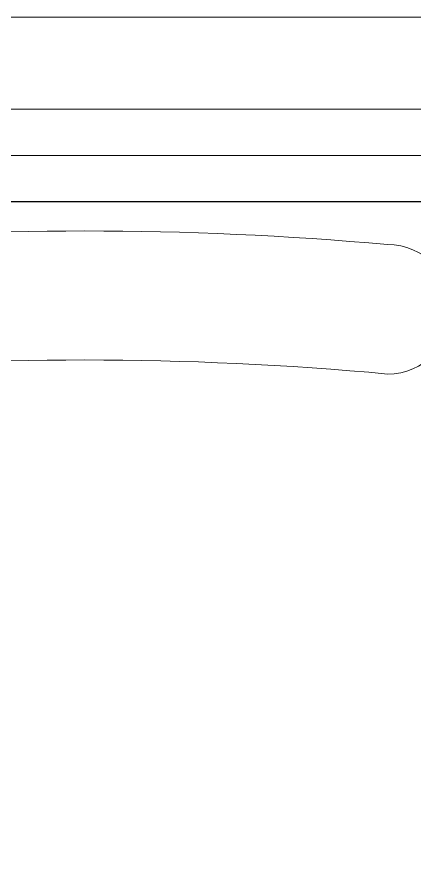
# Model space of a CAD drawing. Extents: x -12260 to 57327, y -29287 to 19916.
# Drawn here: x 26781.6 to 26997.4, y -3175.4 to -2710 of the extents above; entities that cross this region are included whole.
import ezdxf

# ---------------------------------------------------------------- set-up
doc = ezdxf.new("R2010")
doc.units = 0
doc.header["$LTSCALE"] = 0.25
doc.linetypes.add('DASHDOT', pattern=[25.4, 12.7, -6.35, 0, -6.35])
for name, color, linetype, lineweight in [('01-First Floor$0$Aluminum', 251, 'Continuous', 5), ('01-First Floor$0$LOADING', 253, 'Continuous', 5), ('01-First Floor$0$Walls', 251, 'Continuous', 5), ('E-LITE-CLNG-CNDT', 6, 'DASHDOT', 35)]:
    doc.layers.add(name, color=color, linetype=linetype, lineweight=lineweight)
doc.layers.add('01-First Floor$0$FALSE CEILING', color=251, linetype='Continuous')

# ---------------------------------------------------------------- blocks, each defined once
blk = doc.blocks.new('01-First Floor$0$GF21018-P')
at = {"color": 0}
for centre, radius, start, end in [((-0.16429, 0.0425), 0.03511, 90, 270), ((0, 1.84674), 1.77674, 264.69456, 275.30527), ((0, 1.83136), 1.83136, 264.85322, 275.14698)]:
    blk.add_arc(centre, radius, start, end, dxfattribs=at)
blk = doc.blocks.new('01-First Floor$0$A$C37be4daf')
at = {"layer": '01-First Floor$0$Aluminum'}
for p, q in [((1416.01, 598.24), (216.01, 598.24)), ((291.01, 573.24), (1341.01, 573.24)), ((1391.01, 548.24), (241.01, 548.24)), ((1416.01, 498.24), (216.01, 498.24))]:
    blk.add_line(p, q, dxfattribs=at)
blk = doc.blocks.new('01-First Floor')
at = {"layer": '01-First Floor$0$FALSE CEILING'}
blk.add_lwpolyline([(29376, -6810), (25876, -6810), (25876, -2810), (29376, -2810)], close=True, dxfattribs=at)
at = {"layer": '01-First Floor$0$Walls'}
blk.add_line((29376, -2810), (25876, -2810), dxfattribs=at)
at = {"rotation": 180}
blk.add_blockref('01-First Floor$0$A$C37be4daf', (27481.38, -2211.76), dxfattribs=at)
at = {"layer": '01-First Floor$0$LOADING', "extrusion": (2.24021e-05, 7.77426e-06, 1), "xscale": 1000, "yscale": 1000, "zscale": 1000, "rotation": 179.9985892349693}
blk.add_blockref('01-First Floor$0$GF21018-P', (26818.37, -2826.03, 0.46), dxfattribs=at)

msp = doc.modelspace()

# ---------------------------------------------------------------- block references
at = {"layer": 'E-LITE-CLNG-CNDT'}
msp.add_blockref('01-First Floor', (0, 0), dxfattribs=at)

doc.saveas('drawing.dxf')
